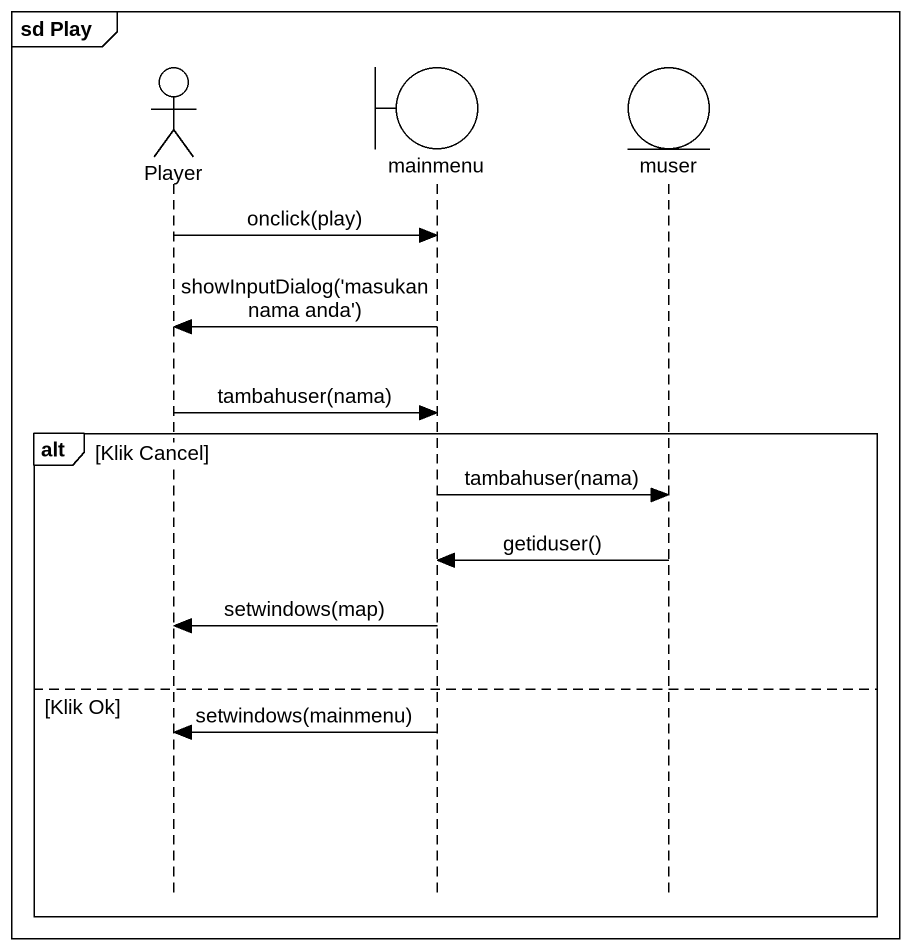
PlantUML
@startuml
mainframe sd Play
hide footbox
actor Player
boundary mainmenu
entity muser

Player -> mainmenu : onclick(play)
mainmenu -> Player : showInputDialog('masukan nama anda')
Player -> mainmenu : tambahuser(nama)
alt Klik Cancel
  mainmenu -> muser : tambahuser(nama)
  muser -> mainmenu : getiduser()
  mainmenu -> Player : setwindows(map)
else Klik Ok
  mainmenu -> Player : setwindows(mainmenu)
end
@enduml
